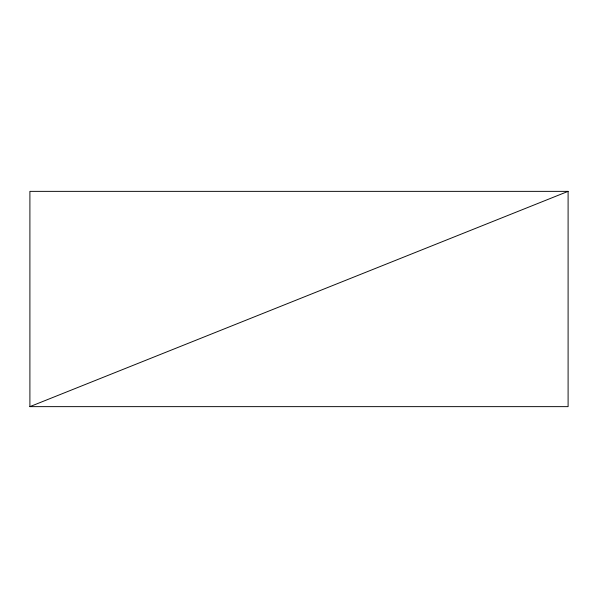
<?xml version="1.0" encoding="UTF-8"?>
<svg xmlns="http://www.w3.org/2000/svg" width="598" height="598" viewBox="0 0 598 598"><rect width="100%" height="100%" fill="white"/><g stroke="black" fill="none" stroke-linecap="round" stroke-linejoin="round"><path stroke-width="0.9" d="M29.9 406.64L568.1 191.36L568.1 406.64L29.9 406.64L29.9 191.36L568.1 191.36"/></g></svg>
